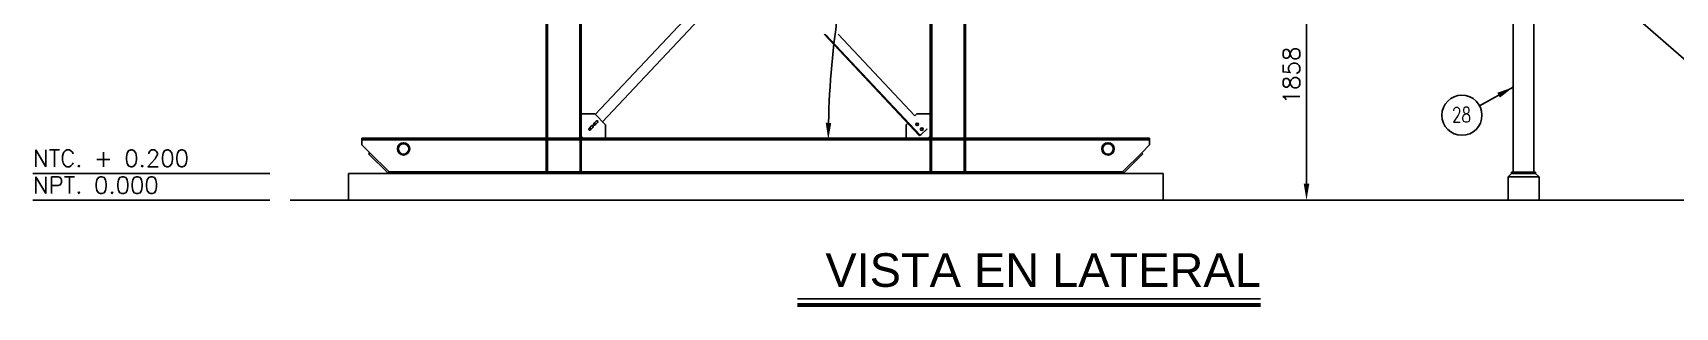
# Model space of a CAD drawing. Header units: millimetres. Extents: x 0 to 55611, y 0 to 32827.
# Drawn here: x 15579 to 27804, y 21592 to 23633 of the extents above; entities that cross this region are included whole.
import ezdxf

# ---------------------------------------------------------------- set-up
doc = ezdxf.new("R2010")
doc.units = ezdxf.units.MM
doc.header["$LTSCALE"] = 10
doc.header["$PDSIZE"] = -1
doc.linetypes.add('SLD-Continua', pattern=[0])
doc.layers.add('SLD-0_0', color=7, linetype='SLD-Continua')
doc.layers.add('STRUC', color=5, linetype='SLD-Continua')
doc.layers.add('TEXT', color=1, linetype='SLD-Continua', lineweight=25)
doc.styles.add('1', font='romans.shx', dxfattribs={"height": 125})
doc.styles.add('2', font='arial.ttf', dxfattribs={"height": 250})
doc.styles.add('SLDTEXTSTYLE18', font='romans.shx', dxfattribs={"width": 0.75})
doc.dimstyles.new('50', dxfattribs={"dimscale": 0, "dimtxt": 125, "dimasz": 125, "dimexe": 125, "dimexo": 125, "dimgap": 50, "dimtad": 1, "dimdec": 0, "dimlfac": 49.861111, "dimzin": 1, "dimtxsty": '1', "dimcen": 2.5, "dimclrd": 1, "dimclre": 1, "dimadec": 0, "dimazin": 0, "dimtfac": 1, "dimtdec": 0, "dimtmove": 0, "dimatfit": 3, "dimfxl": 1, "dimtzin": 1, "dimarcsym": 0})

# ---------------------------------------------------------------- blocks, each defined once
blk = doc.blocks.new('SW_NOTE_0_8')
at = {"layer": 'SLD-0_0', "color": 0}
blk.add_circle((-130, -71), 149, dxfattribs=at)
at = {"layer": 'SLD-0_0', "color": 0, "insert": (-133, -12), "char_height": 111.1, "attachment_point": 2, "style": 'SLDTEXTSTYLE18'}
blk.add_mtext('28', dxfattribs=at)
blk = doc.blocks.new('*D112')
at = {"color": 1, "lineweight": -2, "transparency": 16777216}
for p, q in [((23916, 24245), (25185, 24245)), ((25060, 24120), (25060, 22512))]:
    blk.add_line(p, q, dxfattribs=at)
at = {"color": 1, "transparency": 16777216}
for points in [[(25039, 24120), (25081, 24120), (25060, 24245)], [(25039, 22512), (25081, 22512), (25060, 22387)]]:
    blk.add_solid(points, dxfattribs=at)
at = {"layer": 'Defpoints', "color": 0, "transparency": 16777216}
for p in [(23791, 24245), (25060, 22387), (25060, 22387)]:
    blk.add_point(p, dxfattribs=at)
at = {"color": 0, "transparency": 16777216, "insert": (24948, 23316), "char_height": 125, "attachment_point": 5, "rotation": 90, "style": '1'}
blk.add_mtext('1858', dxfattribs=at)
blk = doc.blocks.new('*D113')
at = {"color": 1, "lineweight": -2, "transparency": 16777216}
blk.add_arc((27763, 22838), 6262, 163.1289, 178.8563, dxfattribs=at)
at = {"color": 1, "transparency": 16777216}
for points in [[(21750, 24662), (21790, 24650), (21807, 24775)], [(21522, 22963), (21481, 22964), (21500, 22838)]]:
    blk.add_solid(points, dxfattribs=at)
at = {"layer": 'Defpoints', "color": 0, "transparency": 16777216}
for p in [(21584, 24848), (22236, 24636), (21637, 24142), (18028, 22838), (23892, 22838)]:
    blk.add_point(p, dxfattribs=at)
at = {"color": 0, "transparency": 16777216, "insert": (21466, 23837), "char_height": 125, "attachment_point": 5, "rotation": 80.9926, "style": '1'}
blk.add_mtext('18°', dxfattribs=at)

msp = doc.modelspace()

# ---------------------------------------------------------------- hatches: boundary and pattern name
at = {"linetype": 'SLD-Continua', "lineweight": 18}
h = msp.add_hatch(dxfattribs=at)
h.set_pattern_fill('ANSI32', scale=60, style=0)
edge = h.paths.add_edge_path(flags=0)
edge.add_line((24790.2, 22535.5), (24790.2, 22524.3))
edge.add_line((24790.2, 22524.3), (24886.9, 22524.3))
edge.add_line((24886.9, 22524.3), (24886.9, 22535.5))
edge.add_line((24886.9, 22535.5), (24824.5, 22535.5))
edge.add_arc((24824.5, 22543.1), 7.62, 180, 270, ccw=False)
edge.add_line((24816.9, 22543.1), (24816.9, 22767.9))
edge.add_arc((24824.5, 22767.9), 7.62, 90, 180, ccw=False)
edge.add_line((24824.5, 22775.6), (24886.9, 22775.6))
edge.add_line((24886.9, 22775.6), (24886.9, 22786.7))
edge.add_line((24886.9, 22786.7), (24740.3, 22786.7))
edge.add_line((24740.3, 22786.7), (24740.3, 22775.6))
edge.add_line((24740.3, 22775.6), (24802.7, 22775.6))
edge.add_arc((24802.7, 22767.9), 7.62, 0, 90, ccw=False)
edge.add_line((24810.3, 22767.9), (24810.3, 22543.1))
edge.add_arc((24802.7, 22543.1), 7.62, 270, 360, ccw=False)
edge.add_line((24802.7, 22535.5), (24790.2, 22535.5))
h = msp.add_hatch(dxfattribs=at)
h.set_pattern_fill('ANSI32', scale=60, style=0)
h.paths.add_polyline_path([(24765, 22535.5), (24740.3, 22535.5), (24740.3, 22524.3), (24765, 22524.3)], flags=0)
h = msp.add_hatch(dxfattribs=at)
h.set_pattern_fill('ANSI32', scale=60, style=0)
h.paths.add_polyline_path([(27202.2, 22535.5), (27202.2, 22524.3), (27226.9, 22524.3), (27226.9, 22535.5)], flags=0)

# ---------------------------------------------------------------- linework, layer by layer
for p, q in [((23992.3, 22587.2), (17928.3, 22587.2)), ((17928.3, 22587.2), (17928.3, 22387.2)), ((23992.3, 22587.2), (23992.3, 22387.2)), ((26585.8, 22586.6), (26560.8, 22561.6)), ((26560.8, 22561.6), (26560.8, 22387.2)), ((26560.8, 22561.6), (26790.8, 22561.6)), ((26765.8, 22586.6), (26585.8, 22586.6)), ((26765.8, 22586.6), (26790.8, 22561.6)), ((26790.8, 22561.6), (26790.8, 22387.2)), ((29704.2, 22387.2), (17492.9, 22387.2))]:
    msp.add_line(p, q)
at = {"color": 6}
msp.add_line((21270.5, 21655.1), (24718.3, 21655.1), dxfattribs=at)
at = {"color": 6, "const_width": 30}
msp.add_lwpolyline([(21270.5, 21607.2), (24718.3, 21607.2)], dxfattribs=at)
at = {"layer": 'STRUC', "linetype": 'SLD-Continua', "lineweight": 25}
for p, q in [((19399.1, 24757.8), (19399.1, 22849.6)), ((19410.2, 24757.8), (19410.2, 22849.6)), ((19650.3, 24757.8), (19650.3, 22849.6)), ((19661.4, 24757.8), (19661.4, 22849.6)), ((22259.1, 24757.8), (22259.1, 22849.6)), ((22270.2, 24757.8), (22270.2, 22849.6)), ((22510.3, 24757.8), (22510.3, 22849.6)), ((22521.4, 24757.8), (22521.4, 22849.6)), ((26599.6, 22596.1), (26599.6, 24696)), ((26752, 22596.1), (26752, 24696)), ((26752, 24410.9), (28827.6, 22606.6)), ((20856, 24185.4), (19765.5, 23025.5)), ((20908.3, 24129.7), (19819.4, 22971.6)), ((22180.2, 22867.3), (21468.5, 23624.3)), ((22184.9, 22871.6), (21477.2, 23624.3)), ((22145.2, 23015.8), (21573.1, 23624.3)), ((19661.4, 23029.6), (19761.4, 23029.6)), ((19761.4, 23029.6), (19841.4, 22949.6)), ((22144.3, 23014.8), (22159.1, 23029.6)), ((22159.1, 23029.6), (22259.1, 23029.6)), ((19676.4, 22849.6), (19661.4, 22864.6)), ((19736.2, 22940.3), (19718.8, 22921.8)), ((19730.4, 22910.9), (19747.8, 22929.4)), ((19771, 22977.3), (19753.6, 22958.8)), ((19765.2, 22947.9), (19782.6, 22966.4)), ((19841.4, 22949.6), (19841.4, 22849.6)), ((22079.1, 22949.6), (22091.3, 22961.9)), ((22079.1, 22849.6), (22079.1, 22949.6)), ((22155.3, 22947.9), (22152.3, 22951.1)), ((22163.8, 22962), (22166.9, 22958.8)), ((22180.2, 22867.3), (22182.6, 22869.5)), ((22182.6, 22869.5), (22184.9, 22871.6)), ((22184.9, 22871.6), (22190.7, 22877.1)), ((22190.1, 22910.9), (22186.5, 22914.7)), ((22190.7, 22877.1), (22233.4, 22917.3)), ((22198.1, 22925.6), (22201.7, 22921.8)), ((22233.4, 22917.3), (22234.8, 22918.6)), ((22259.1, 22864.6), (22244.1, 22849.6)), ((23892.3, 22849.6), (18028.3, 22849.6)), ((18028.3, 22849.6), (18028.3, 22838.4)), ((23892.3, 22838.4), (18028.3, 22838.4)), ((18028.3, 22838.4), (18028.3, 22830.8)), ((18028.3, 22830.8), (18028.3, 22799.6)), ((18028.3, 22799.6), (18087.1, 22741.4)), ((18078.1, 22732.4), (18087.1, 22741.4)), ((18231.5, 22598.4), (18087.1, 22741.4)), ((19410.2, 22849.6), (19399.1, 22849.6)), ((19408.6, 22838.4), (19399.1, 22838.4)), ((19399.1, 22598.4), (19399.1, 22838.4)), ((19408.6, 22598.4), (19408.6, 22838.4)), ((19661.4, 22849.6), (19650.3, 22849.6)), ((19651.9, 22838.4), (19661.4, 22838.4)), ((19651.9, 22838.4), (19651.9, 22598.4)), ((19661.4, 22838.4), (19661.4, 22598.4)), ((22270.2, 22849.6), (22259.1, 22849.6)), ((22268.6, 22838.4), (22259.1, 22838.4)), ((22259.1, 22598.4), (22259.1, 22838.4)), ((22268.6, 22598.4), (22268.6, 22838.4)), ((22521.4, 22849.6), (22510.3, 22849.6)), ((22511.9, 22838.4), (22521.4, 22838.4)), ((22511.9, 22838.4), (22511.9, 22598.4)), ((22521.4, 22838.4), (22521.4, 22598.4)), ((23689.1, 22598.4), (23833.4, 22741.4)), ((23833.4, 22741.4), (23892.3, 22799.6)), ((23842.4, 22732.4), (23833.4, 22741.4)), ((23892.3, 22849.6), (23892.3, 22838.4)), ((23892.3, 22838.4), (23892.3, 22830.8)), ((23892.3, 22830.8), (23892.3, 22799.6)), ((18222.5, 22589.4), (18078.1, 22732.4)), ((23698, 22589.4), (23842.4, 22732.4)), ((18222.5, 22589.4), (18231.5, 22598.4)), ((18231.5, 22598.4), (18231.5, 22587.2)), ((23689.1, 22598.4), (18231.5, 22598.4)), ((23689.1, 22587.2), (18231.5, 22587.2)), ((19408.6, 22598.4), (19399.1, 22598.4)), ((19651.9, 22598.4), (19661.4, 22598.4)), ((22268.6, 22598.4), (22259.1, 22598.4)), ((22511.9, 22598.4), (22521.4, 22598.4)), ((23689.1, 22587.2), (23689.1, 22598.4)), ((23698, 22589.4), (23689.1, 22598.4)), ((26765.8, 22596.1), (26585.8, 22596.1)), ((26585.8, 22586.6), (26585.8, 22596.1)), ((26765.8, 22586.6), (26585.8, 22586.6)), ((26765.8, 22586.6), (26765.8, 22596.1))]:
    msp.add_line(p, q, dxfattribs=at)
for centre, radius in [((22161.7, 22952.7), 9.53), ((22195.9, 22916.3), 9.52), ((18338.3, 22769.6), 46), ((18338.3, 22769.6), 44.5), ((18338.3, 22769.6), 39), ((23582.3, 22769.6), 46), ((23582.3, 22769.6), 44.5), ((23582.3, 22769.6), 39)]:
    msp.add_circle(centre, radius, dxfattribs=at)
for centre, start, end in [((19724.6, 22916.3), 136.76527, 316.76527), ((19724.6, 22916.3), 316.76527, 136.76527), ((19742, 22934.8), 316.76527, 136.76527), ((19759.4, 22953.3), 136.76527, 316.76527), ((19758.9, 22952.7), 319.13508, 134.39891), ((19776.8, 22971.8), 316.76527, 136.76527), ((22161.1, 22953.3), 223.23473, 43.23473), ((22195.9, 22916.3), 223.23473, 43.23473)]:
    msp.add_arc(centre, 7.94, start, end, dxfattribs=at)
at = {"layer": 'TEXT'}
for p, q in [((17342.8, 22587.2), (15578.6, 22587.2)), ((17342.8, 22387.2), (15578.6, 22387.2))]:
    msp.add_line(p, q, dxfattribs=at)

# ---------------------------------------------------------------- block references
at = {"layer": 'SLD-0_0'}
msp.add_blockref('SW_NOTE_0_8', (26346.8, 23091.1), dxfattribs=at)

# ---------------------------------------------------------------- texts
at = {"style": '1'}
for s, p in [('NTC. + 0.200', (15578.6, 22637.2)), ('NPT. 0.000', (15578.6, 22437.2))]:
    msp.add_text(s, height=125, dxfattribs=at).set_placement(p)
at = {"color": 6, "style": '2'}
msp.add_text('VISTA EN LATERAL', height=250, dxfattribs=at).set_placement((21478.4, 21743.3))

# ---------------------------------------------------------------- dimensions: what is measured, and where the dimension line sits
dim = msp.add_angular_dim_2l(base=(21637.3, 24141.5), line1=((23892.3, 22838.4), (18028.3, 22838.4)), line2=((21583.5, 24847.9), (22235.7, 24635.8)), dimstyle='50', override={"dimscale": 1, "dimlfac": 1})
dim.commit()
dim.dimension.update_dxf_attribs({"geometry": '*D113', "text_midpoint": (21466.3, 23836.5)})
dim = msp.add_linear_dim(base=(25060.3, 22387.2), p1=(23790.6, 24245), p2=(25060.3, 22387.2), angle=90, dimstyle='50', override={"dimscale": 1, "dimlfac": 1})
dim.commit()
dim.dimension.update_dxf_attribs({"geometry": '*D112', "text_midpoint": (24947.8, 23316.1)})

# ---------------------------------------------------------------- leaders
msp.add_leader([(26599.6, 23229.2), (26346.8, 23091.1)], dimstyle='50', override={"dimscale": 1, "dimlfac": 1})

doc.saveas('drawing.dxf')
